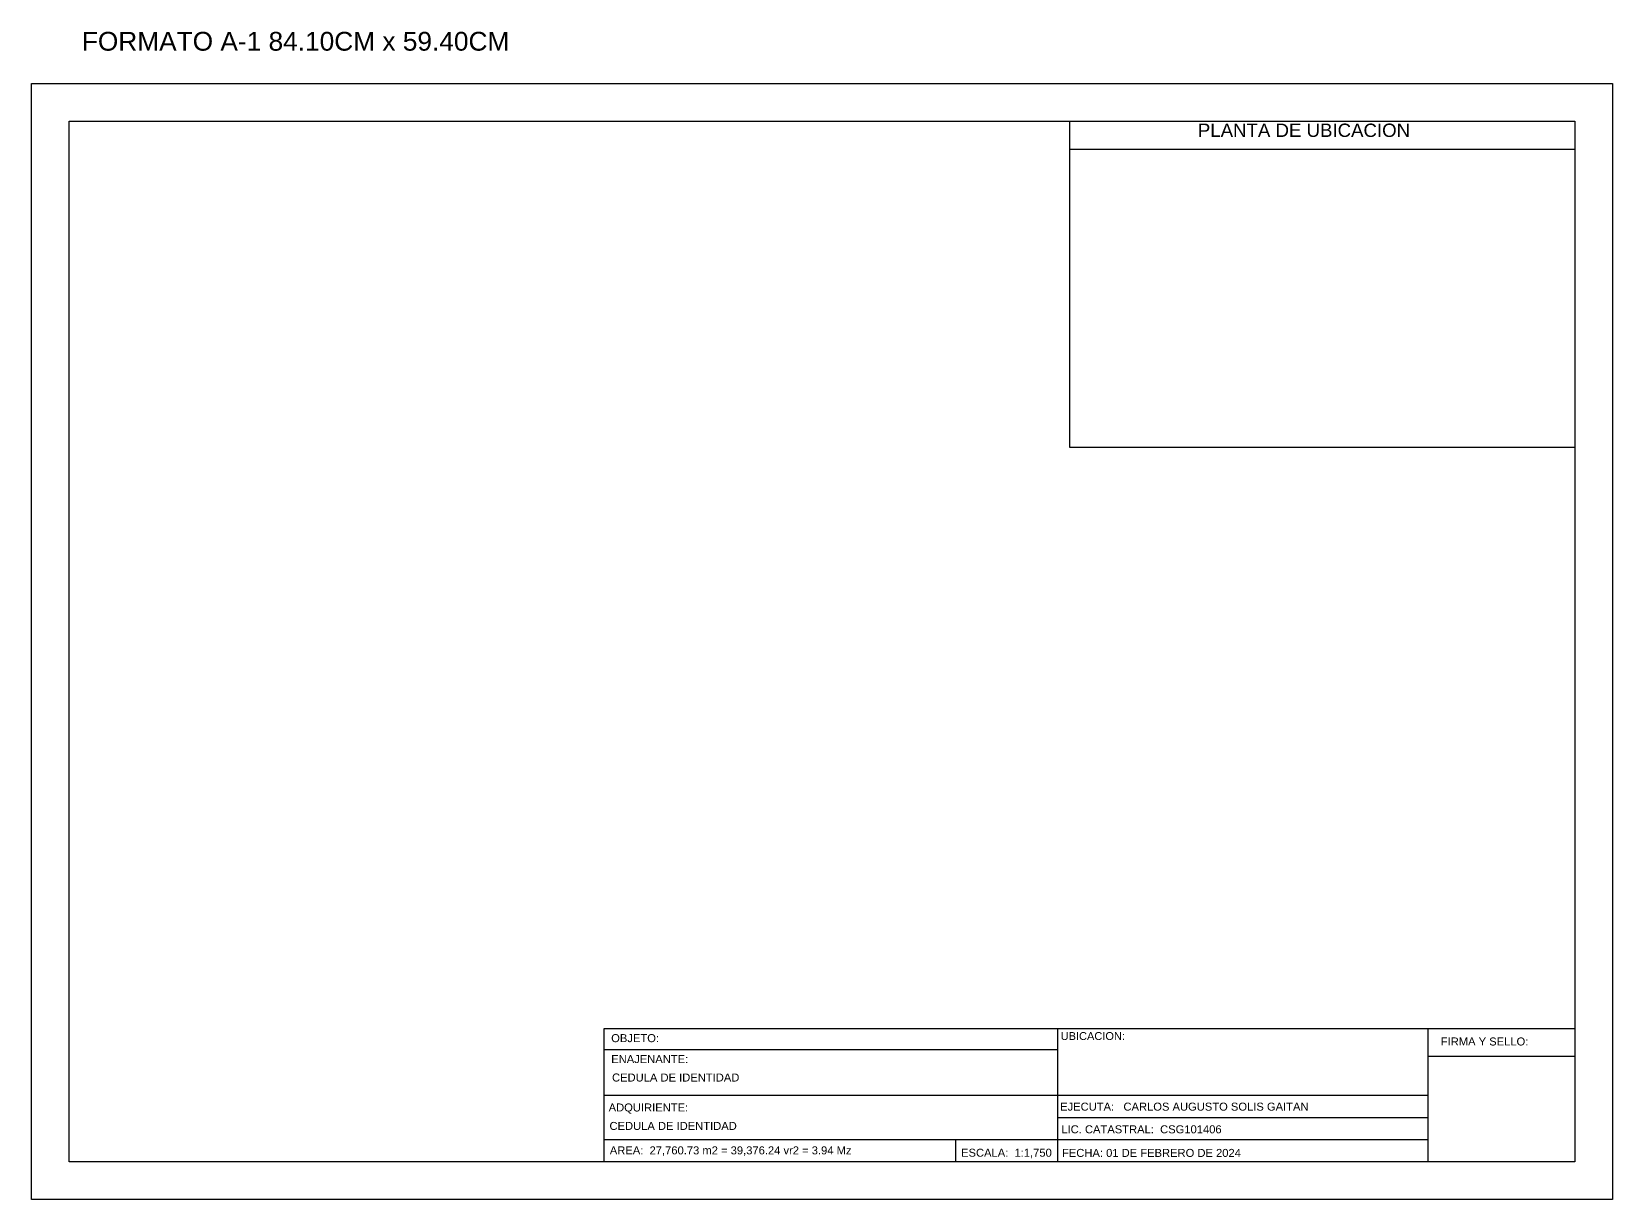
# Model space of a CAD drawing. Header units: metres. Extents: x 615852 to 645080, y 1301217 to 1325118.
# Drawn here: x 619010 to 620482, y 1317285 to 1318373 of the extents above; entities that cross this region are included whole.
import ezdxf

# ---------------------------------------------------------------- set-up
doc = ezdxf.new("R2010")
doc.units = ezdxf.units.M
doc.layers.add('CAJETIN', color=5, linetype='Continuous')
doc.layers.add('TEXTO 2', color=7, linetype='Continuous')
doc.styles.add('CAJETIN 2', font='arial.ttf', dxfattribs={"height": 0.25})
doc.styles.add('PI', font='arial.ttf', dxfattribs={"height": 0.4})

msp = doc.modelspace()

# ---------------------------------------------------------------- linework, layer by layer
for p, q in [((619976.37893, 1317985.13673), (619976.37893, 1318289.20731)), ((620446.55369, 1317985.13673), (619976.37893, 1317985.13673))]:
    msp.add_line(p, q)
msp.add_lwpolyline([(619009.80369, 1318324.20731), (620481.55369, 1318324.20731), (620481.55369, 1317284.70731), (619009.80369, 1317284.70731)], close=True)
at = {"layer": 'CAJETIN'}
msp.add_lwpolyline([(619044.80369, 1318289.20731), (620446.55369, 1318289.20731), (620446.55369, 1317319.70731), (619044.80369, 1317319.70731)], close=True, dxfattribs=at)
at = {"layer": 'TEXTO 2'}
for p, q in [((619976.37893, 1318262.95731), (620446.55368, 1318262.95731)), ((619542.92968, 1317443.87069), (620446.55369, 1317443.87069)), ((619542.92968, 1317319.70731), (619542.92968, 1317443.87069)), ((619965.37936, 1317319.70731), (619965.37936, 1317443.87069)), ((620309.94904, 1317319.70731), (620309.94904, 1317443.87069)), ((619542.92968, 1317424.38402), (619965.37936, 1317424.38402)), ((620309.94904, 1317418.13623), (620446.55369, 1317418.13623)), ((619542.92968, 1317381.789), (619965.37936, 1317381.789)), ((619965.37936, 1317381.789), (620309.94904, 1317381.789)), ((619999.54058, 1317381.789), (620309.94904, 1317381.789)), ((619965.37936, 1317361.0951), (620309.94904, 1317361.0951)), ((619542.92968, 1317340.40121), (620309.94904, 1317340.40121)), ((619689.13211, 1317340.40121), (620309.94904, 1317340.40121)), ((619869.92854, 1317340.40121), (619869.92854, 1317319.70731))]:
    msp.add_line(p, q, dxfattribs=at)

# ---------------------------------------------------------------- texts
at = {"style": 'CAJETIN 2'}
msp.add_text('FORMATO A-1 84.10CM x 59.40CM', height=17.5, dxfattribs=at).set_placement((619056.57167, 1318354.79914))
at = {"layer": 'TEXTO 2', "style": 'PI'}
for s, height, p in [('PLANTA DE UBICACION', 12.4163386, (620095.63279, 1318274.42941)), ('OBJETO:  ', 7.449803, (619549.4103, 1317431.19445)), ('UBICACION: ', 7.3463337, (619967.89768, 1317433.20602)), ('FIRMA Y SELLO:', 7.4498031, (620321.78702, 1317428.08021)), ('ENAJENANTE: ', 7.4498031, (619549.42641, 1317411.69876)), ('CEDULA DE IDENTIDAD ', 7.4498031, (619550.19927, 1317394.51296)), ('ADQUIRIENTE: ', 7.4498031, (619547.0506, 1317366.60211)), ('EJECUTA:   CARLOS AUGUSTO SOLIS GAITAN', 7.4498031, (619967.37142, 1317367.38936)), ('CEDULA DE IDENTIDAD ', 7.4498031, (619547.82346, 1317349.41631)), ('LIC. CATASTRAL:  CSG101406', 7.4498031, (619968.52277, 1317346.27184)), ('AREA:  27,760.73 m2 = 39,376.24 vr2 = 3.94 Mz', 7.4498031, (619548.12447, 1317326.65333)), ('ESCALA:  1:1,750', 7.4498031, (619875.16562, 1317324.46749)), ('FECHA: 01 DE FEBRERO DE 2024', 7.4498031, (619969.13892, 1317324.28557))]:
    msp.add_text(s, height=height, dxfattribs=at).set_placement(p)

doc.saveas('drawing.dxf')
